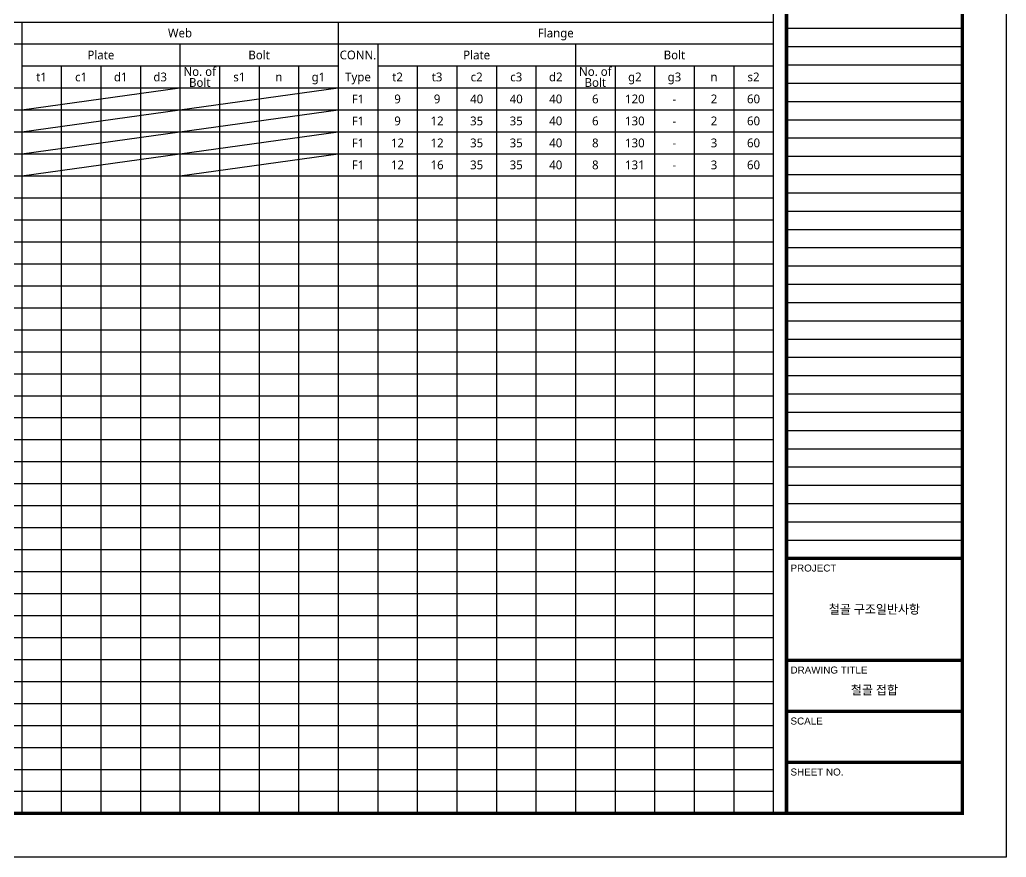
# Model space of a CAD drawing. Header units: millimetres. Extents: x 286090 to 357205, y -16350 to 13350.
# Drawn here: x 334759 to 357205, y -16350 to 2701 of the extents above; entities that cross this region are included whole.
import ezdxf
from ezdxf.enums import TextEntityAlignment as Align

# ---------------------------------------------------------------- set-up
doc = ezdxf.new("R2010")
doc.units = ezdxf.units.MM
doc.header["$LTSCALE"] = 100
doc.layers.get('Defpoints').update_dxf_attribs({"color": 157})
for name, color, linetype in [('AA-BORD-TEXT', 3, 'Continuous'), ('OMM-000-FORM', 7, 'Continuous'), ('OMM-020-NOTE', 7, 'Continuous'), ('OMM-030-DIM', 7, 'Continuous')]:
    doc.layers.add(name, color=color, linetype=linetype)
doc.layers.add('DEFPOINT', color=144, linetype='Continuous', plot=False)
doc.layers.add('NOPLOT1', color=171, linetype='Continuous', plot=False)
doc.styles.add('ARIAL', font='arial.ttf')
doc.styles.add('OMM', font='malgun.ttf')
doc.styles.add('맑은고딕', font='malgun.ttf')

# ---------------------------------------------------------------- blocks, each defined once
blk = doc.blocks.new('XR_FORM')
at = {"layer": 'DEFPOINT'}
blk.add_lwpolyline([(0, 297), (420, 297), (420, 0), (0, 0)], close=True, dxfattribs=at)
at = {"layer": 'Defpoints', "lineweight": -2}
for points, elevation in [([(370, 188.56), (410, 188.56)], 17.4), ([(370, 184.4), (410, 184.4)], 16.8), ([(370, 180.25), (410, 180.25)], 16.2), ([(370, 176.09), (410, 176.09)], 15.6), ([(370, 171.93), (410, 171.93)], 15), ([(370, 167.77), (410, 167.77)], 14.4), ([(370, 163.62), (410, 163.62)], 13.8), ([(370, 159.46), (410, 159.46)], 13.2), ([(370, 155.3), (410, 155.3)], 12.6), ([(370, 151.15), (410, 151.15)], 12), ([(370, 146.99), (410, 146.99)], 11.4), ([(370, 142.83), (410, 142.83)], 10.8), ([(370, 138.67), (410, 138.67)], 10.2), ([(370, 134.52), (410, 134.52)], 9.6), ([(370, 130.36), (410, 130.36)], 9), ([(370, 126.2), (410, 126.2)], 8.4), ([(370, 122.04), (410, 122.04)], 7.8), ([(370, 117.89), (410, 117.89)], 7.2), ([(370, 113.73), (410, 113.73)], 6.6), ([(370, 109.57), (410, 109.57)], 6), ([(370, 105.42), (410, 105.42)], 5.4), ([(370, 101.26), (410, 101.26)], 4.8), ([(370, 97.1), (410, 97.1)], 4.2), ([(370, 92.94), (410, 92.94)], 3.6), ([(370, 88.79), (410, 88.79)], 3), ([(370, 84.63), (410, 84.63)], 2.4), ([(370, 80.47), (410, 80.47)], 1.8), ([(370, 76.31), (410, 76.31)], 1.2), ([(370, 72.16), (410, 72.16)], 0.6)]:
    blk.add_lwpolyline(points, dxfattribs=dict(at, elevation=elevation))
at = {"layer": 'OMM-000-FORM'}
blk.add_line((370, 21.6), (370, 10), dxfattribs=at)
at = {"layer": 'OMM-000-FORM', "const_width": 0.8}
blk.add_lwpolyline([(410, 10), (10, 10), (10, 287), (410, 287)], close=True, dxfattribs=at)
for points in [[(370, 287), (370, 10)], [(370, 68), (410, 68)], [(370, 44.8), (410, 44.8)], [(370, 33.2), (410, 33.2)], [(370, 21.6), (410, 21.6)]]:
    blk.add_lwpolyline(points, dxfattribs=at)
at = {"layer": 'AA-BORD-TEXT', "style": '맑은고딕'}
blk.add_text('철골 구조일반사항', height=2, dxfattribs=at).set_placement((390, 56.4), align=Align.MIDDLE_CENTER)
at = {"layer": 'OMM-000-FORM', "style": 'ARIAL'}
for s, p in [('PROJECT', (370.91, 64.99)), ('DRAWING TITLE', (370.91, 41.79)), ('SCALE', (370.91, 30.19)), ('SHEET NO.', (370.91, 18.59))]:
    blk.add_text(s, height=1.6, dxfattribs=at).set_placement(p)

msp = doc.modelspace()

# ---------------------------------------------------------------- linework, layer by layer
at = {"layer": 'NOPLOT1'}
msp.add_line((351904.7, 11149.9, -60), (351904.7, -15350.1, -60), dxfattribs=at)
at = {"layer": 'OMM-020-NOTE'}
for p, q in [((334804.7, 649.8, -60), (338404.7, 1149.8, -60)), ((338404.7, 649.8, -60), (342004.7, 1149.8, -60)), ((334804.7, 149.8, -60), (338404.7, 649.8, -60)), ((338404.7, 149.8, -60), (342004.7, 649.8, -60)), ((334804.7, -350.2, -60), (338404.7, 149.8, -60)), ((338404.7, -350.2, -60), (342004.7, 149.8, -60)), ((334804.7, -850.2, -60), (338404.7, -350.2, -60)), ((338404.7, -850.2, -60), (342004.7, -350.2, -60))]:
    msp.add_line(p, q, dxfattribs=at)
at = {"layer": 'OMM-030-DIM'}
for p, q in [((317004.7, 2649.8, -60), (351904.7, 2649.8, -60)), ((334804.7, 2649.8, -60), (334804.7, -15350.1, -60)), ((342004.7, 2649.8, -60), (342004.7, -15350.1, -60)), ((351904.7, 2649.8, -60), (351904.7, -15350.1, -60)), ((318204.7, 2149.8, -60), (351904.7, 2149.8, -60)), ((338404.7, 2149.8, -60), (338404.7, -15350.1, -60)), ((342904.7, 2149.8, -60), (342904.7, -15350.1, -60)), ((347404.7, 2149.8, -60), (347404.7, -15350.1, -60)), ((335704.7, 1649.6, -60), (335704.7, -15350.1, -60)), ((336604.7, 1649.6, -60), (336604.7, -15350.1, -60)), ((337504.7, 1649.6, -60), (337504.7, -15350.1, -60)), ((339304.7, 1649.1, -60), (339304.7, -15350.7, -60)), ((340204.7, 1649.6, -60), (340204.7, -15350.1, -60)), ((341104.7, 1649.6, -60), (341104.7, -15350.1, -60)), ((343804.7, 1649.6, -60), (343804.7, -15350.1, -60)), ((344704.7, 1649.6, -60), (344704.7, -15350.1, -60)), ((345604.7, 1649.6, -60), (345604.7, -15350.1, -60)), ((346504.7, 1649.6, -60), (346504.7, -15350.1, -60)), ((348304.7, 1648.6, -60), (348304.7, -15351.2, -60)), ((349204.7, 1649.6, -60), (349204.7, -15350.1, -60)), ((350104.7, 1649.6, -60), (350104.7, -15350.1, -60)), ((351004.7, 1649.6, -60), (351004.7, -15350.1, -60)), ((351904.7, 1649.6, -60), (351904.7, -15350.1, -60)), ((317004.7, 1149.8, -60), (351904.7, 1149.8, -60)), ((318204.7, 649.8, -60), (351904.7, 649.8, -60)), ((318204.7, 149.8, -60), (351904.7, 149.8, -60)), ((318204.7, -350.2, -60), (351904.7, -350.2, -60)), ((317004.7, -850.2, -60), (351904.7, -850.2, -60)), ((318204.7, -1350.2, -60), (351904.7, -1350.2, -60)), ((318204.7, -1850.2, -60), (351904.7, -1850.2, -60)), ((318204.7, -2350.1, -60), (351904.7, -2350.1, -60)), ((318204.7, -2350.2, -60), (351904.7, -2350.2, -60)), ((318204.7, -2850.2, -60), (351904.7, -2850.2, -60)), ((318204.7, -3350.2, -60), (351904.7, -3350.2, -60)), ((318204.7, -3850.2, -60), (351904.7, -3850.2, -60)), ((318204.7, -4350.2, -60), (351904.7, -4350.2, -60)), ((318204.7, -4850.2, -60), (351904.7, -4850.2, -60)), ((318204.7, -5350.2, -60), (351904.7, -5350.2, -60)), ((318204.7, -5850.2, -60), (351904.7, -5850.2, -60)), ((318204.7, -6350.2, -60), (351904.7, -6350.2, -60)), ((318204.7, -6850.2, -60), (351904.7, -6850.2, -60)), ((318204.7, -7350.2, -60), (351904.7, -7350.2, -60)), ((318204.7, -7850.2, -60), (351904.7, -7850.2, -60)), ((318204.7, -8350.2, -60), (351904.7, -8350.2, -60)), ((318204.7, -8850.2, -60), (351904.7, -8850.2, -60)), ((318204.7, -9350.2, -60), (351904.7, -9350.2, -60)), ((318204.7, -9850.2, -60), (351904.7, -9850.2, -60)), ((318204.7, -10350.2, -60), (351904.7, -10350.2, -60)), ((318204.7, -10850.2, -60), (351904.7, -10850.2, -60)), ((318204.7, -11350.2, -60), (351904.7, -11350.2, -60)), ((318204.7, -11850.2, -60), (351904.7, -11850.2, -60)), ((318204.7, -12350.2, -60), (351904.7, -12350.2, -60)), ((318204.7, -12850.2, -60), (351904.7, -12850.2, -60)), ((318204.7, -13350.2, -60), (351904.7, -13350.2, -60)), ((318204.7, -13850.2, -60), (351904.7, -13850.2, -60)), ((318204.7, -14350.1, -60), (351904.7, -14350.1, -60)), ((318204.7, -14850.1, -60), (351904.7, -14850.1, -60))]:
    msp.add_line(p, q, dxfattribs=at)
at = {"layer": 'OMM-030-DIM', "lineweight": -2}
for p, q in [((334804.7, 1649.6, -60), (342004.7, 1649.6, -60)), ((342904.7, 1649.6, -60), (351904.7, 1649.6, -60))]:
    msp.add_line(p, q, dxfattribs=at)

# ---------------------------------------------------------------- block references
at = {"layer": 'OMM-000-FORM', "xscale": 100.0000000000011, "yscale": 100.0000000000011, "zscale": 200.0000000000022}
msp.add_blockref('XR_FORM', (315204.7, -16350.1, -60), dxfattribs=at)

# ---------------------------------------------------------------- texts
at = {"layer": 'AA-BORD-TEXT', "style": '맑은고딕'}
msp.add_text('철골 접합', height=200, dxfattribs=at).set_placement((354204.7, -12547.1, -60), align=Align.MIDDLE_CENTER)
at = {"layer": 'OMM-020-NOTE', "style": 'OMM'}
for s, p in [('Web', (338404.7, 2399.8, -60)), ('Flange', (346954.7, 2399.8, -60)), ('Plate', (336604.7, 1899.7, -60)), ('Bolt', (340204.7, 1899.8, -60)), ('CONN.', (342454.7, 1899.8, -60)), ('Plate', (345154.7, 1899.7, -60)), ('Bolt', (349654.7, 1900.1, -60)), ('No. of', (338854.7, 1524.2, -60)), ('No. of', (347854.7, 1523.7, -60)), ('t1', (335254.7, 1399.6, -60)), ('c1', (336154.7, 1399.6, -60)), ('d1', (337054.7, 1399.6, -60)), ('d3', (337954.7, 1399.6, -60)), ('Bolt', (338854.7, 1274.2, -60)), ('s1', (339754.7, 1399.6, -60)), ('n', (340654.7, 1399.6, -60)), ('g1', (341554.7, 1399.6, -60)), ('Type', (342454.7, 1399.6, -60)), ('t2', (343354.7, 1399.6, -60)), ('t3', (344254.7, 1399.6, -60)), ('c2', (345154.7, 1399.6, -60)), ('c3', (346054.7, 1399.6, -60)), ('d2', (346954.7, 1399.6, -60)), ('Bolt', (347854.7, 1273.7, -60)), ('g2', (348754.7, 1399.6, -60)), ('g3', (349654.7, 1399.6, -60)), ('n', (350554.7, 1399.6, -60)), ('s2', (351454.7, 1399.6, -60)), ('F1', (342454.7, 899.5, -60)), ('9', (343354.7, 899.5, -60)), ('9', (344254.7, 899.5, -60)), ('40', (345154.7, 899.5, -60)), ('40', (346054.7, 899.5, -60)), ('40', (346954.7, 899.5, -60)), ('6', (347854.7, 898.5, -60)), ('120', (348754.7, 899.5, -60)), ('2', (350554.7, 899.5, -60)), ('60', (351454.7, 899.5, -60)), ('-', (349654.7, 899.5, -60)), ('F1', (342454.7, 399.5, -60)), ('9', (343354.7, 399.5, -60)), ('12', (344254.7, 399.5, -60)), ('35', (345154.7, 399.5, -60)), ('35', (346054.7, 399.5, -60)), ('40', (346954.7, 399.5, -60)), ('6', (347854.7, 398.5, -60)), ('130', (348754.7, 399.5, -60)), ('2', (350554.7, 399.5, -60)), ('60', (351454.7, 399.5, -60)), ('-', (349654.7, 399.5, -60)), ('12', (343354.7, -100.5, -60)), ('12', (344254.7, -100.5, -60)), ('35', (345154.7, -100.5, -60)), ('35', (346054.7, -100.5, -60)), ('40', (346954.7, -100.5, -60)), ('8', (347854.7, -101.5, -60)), ('130', (348754.7, -100.5, -60)), ('3', (350554.7, -100.5, -60)), ('60', (351454.7, -100.5, -60)), ('F1', (342454.7, -100.5, -60)), ('-', (349654.7, -100.5, -60)), ('F1', (342454.7, -600.5, -60)), ('12', (343354.7, -600.5, -60)), ('16', (344254.7, -600.5, -60)), ('35', (345154.7, -600.5, -60)), ('35', (346054.7, -600.5, -60)), ('40', (346954.7, -600.5, -60)), ('8', (347854.7, -601.5, -60)), ('131', (348754.7, -600.5, -60)), ('-', (349654.7, -600.5, -60)), ('3', (350554.7, -600.5, -60)), ('60', (351454.7, -600.5, -60))]:
    msp.add_text(s, height=200, rotation=360, dxfattribs=at).set_placement(p, align=Align.MIDDLE_CENTER)

doc.saveas('drawing.dxf')
